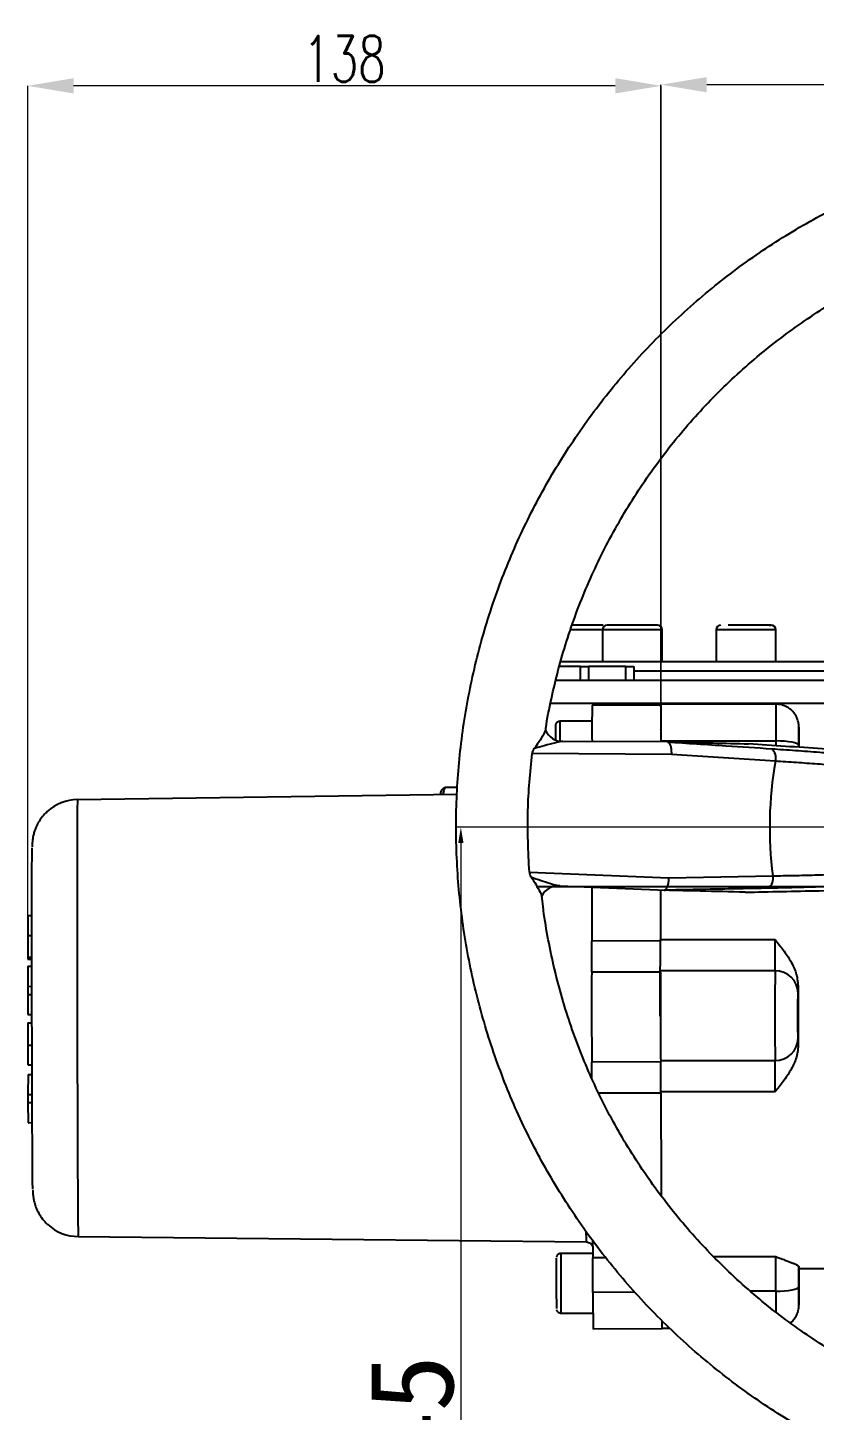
# Model space of a CAD drawing. Header units: millimetres. Extents: x 2384 to 4064, y 886 to 2074.
# Drawn here: x 2685.7 to 2857.1, y 1116.7 to 1418.1 of the extents above; entities that cross this region are included whole.
import ezdxf

# ---------------------------------------------------------------- set-up
doc = ezdxf.new("R2010")
doc.units = ezdxf.units.MM
doc.layers.add('标注', color=3, linetype='Continuous', lineweight=13)
doc.styles.add('SLDTEXTSTYLE1', font='txt.shx', dxfattribs={"width": 0.7, "bigfont": 'gbcbig.shx'})
doc.styles.get("Standard").update_dxf_attribs({"font": 'arial.ttf'})
doc.dimstyles.new('AM_ISO', dxfattribs={"dimtxt": 3.5, "dimasz": 3.5, "dimexe": 1, "dimexo": 1, "dimgap": 1.5, "dimtad": 1, "dimdsep": 46, "dimtxsty": 'Standard', "dimcen": 0, "dimclrd": 256, "dimclre": 256, "dimclrt": 2, "dimadec": 0, "dimazin": 2, "dimtp": 0.1, "dimtm": 0.1, "dimtfac": 0.71, "dimtdec": 3, "dimtmove": 0, "dimatfit": 3, "dimfxl": 0, "dimlwd": -1, "dimlwe": -1, "dimarcsym": 0})
doc.dimstyles.new('SLDDIMSTYLE12$0', dxfattribs={"dimtxt": 12, "dimasz": 10, "dimexe": 0, "dimexo": 0.0625, "dimgap": 0.875, "dimtad": 1, "dimdec": 1, "dimlfac": 1.8, "dimrnd": 1e-09, "dimzin": 12, "dimdsep": 46, "dimtxsty": 'SLDTEXTSTYLE1', "dimcen": 0.09, "dimdle": 8.16, "dimclrd": 3, "dimclre": 3, "dimadec": 0, "dimazin": 3, "dimtfac": 1, "dimtdec": 1, "dimtofl": 0, "dimtmove": 0, "dimatfit": 3, "dimfxl": 0, "dimfrac": 2, "dimtolj": 1, "dimlwd": 5, "dimlwe": 5, "dimarcsym": 0})

# ---------------------------------------------------------------- blocks, each defined once
blk = doc.blocks.new('*D74')
at = {"layer": 'Defpoints', "color": 0, "transparency": 16777216}
for p in [(2823.65, 1405.67), (2823.65, 1269.96), (2929.67, 1245.25)]:
    blk.add_point(p, dxfattribs=at)
at = {"layer": '标注', "color": 3, "linetype": 'Continuous', "lineweight": 5, "transparency": 16777216}
for p, q in [((2823.65, 1270.03), (2823.65, 1405.67)), ((2919.67, 1405.67), (2833.65, 1405.67))]:
    blk.add_line(p, q, dxfattribs=at)
at = {"layer": '标注', "color": 3, "lineweight": 5, "transparency": 16777216}
blk.add_line((2929.67, 1245.32), (2929.67, 1405.67), dxfattribs=at)
at = {"layer": '标注', "color": 3, "transparency": 16777216}
for points in [[(2833.65, 1407.34), (2833.65, 1404.01), (2823.65, 1405.67)], [(2919.67, 1407.34), (2919.67, 1404.01), (2929.67, 1405.67)]]:
    blk.add_solid(points, dxfattribs=at)
at = {"layer": '标注', "color": 0, "transparency": 16777216, "insert": (2876.66, 1411.55), "char_height": 10, "attachment_point": 5, "style": 'SLDTEXTSTYLE1'}
blk.add_mtext('\\A1;106', dxfattribs=at)
blk = doc.blocks.new('*D75')
at = {"layer": 'Defpoints', "color": 0, "transparency": 16777216}
for p in [(2685.72, 1405.43), (2823.7, 1270.62), (2685.72, 1224.6)]:
    blk.add_point(p, dxfattribs=at)
at = {"layer": '标注', "color": 3, "linetype": 'Continuous', "lineweight": 5, "transparency": 16777216}
for p, q in [((2685.72, 1224.67), (2685.72, 1405.43)), ((2813.7, 1405.43), (2695.72, 1405.43))]:
    blk.add_line(p, q, dxfattribs=at)
at = {"layer": '标注', "color": 3, "lineweight": 5, "transparency": 16777216}
blk.add_line((2823.7, 1270.68), (2823.7, 1405.43), dxfattribs=at)
at = {"layer": '标注', "color": 3, "transparency": 16777216}
for points in [[(2695.72, 1407.1), (2695.72, 1403.76), (2685.72, 1405.43)], [(2813.7, 1407.1), (2813.7, 1403.76), (2823.7, 1405.43)]]:
    blk.add_solid(points, dxfattribs=at)
at = {"layer": '标注', "color": 0, "transparency": 16777216, "insert": (2754.71, 1411.3), "char_height": 10, "attachment_point": 5, "style": 'SLDTEXTSTYLE1'}
blk.add_mtext('\\A1;138', dxfattribs=at)
blk = doc.blocks.new('*D56')
at = {"layer": 'Defpoints', "color": 0, "transparency": 16777216}
for p in [(2929.52, 1243.84), (2780.07, 1001.46), (2927.76, 1001.46)]:
    blk.add_point(p, dxfattribs=at)
at = {"layer": '标注', "linetype": 'ByBlock', "transparency": 16777216}
for p, q in [((2928.52, 1243.84), (2779.07, 1243.84)), ((2780.07, 1240.34), (2780.07, 1004.96)), ((2926.76, 1001.46), (2779.07, 1001.46))]:
    blk.add_line(p, q, dxfattribs=at)
at = {"layer": '标注', "transparency": 16777216}
for points in [[(2779.49, 1240.34), (2780.66, 1240.34), (2780.07, 1243.84)], [(2779.49, 1004.96), (2780.66, 1004.96), (2780.07, 1001.46)]]:
    blk.add_solid(points, dxfattribs=at)
at = {"layer": '标注', "color": 2, "transparency": 16777216, "insert": (2769.43, 1110.17), "char_height": 8, "attachment_point": 5, "rotation": 90}
blk.add_mtext('\\A1;{\\fSimSun|b0|i0|c134|p2;\\H2.28571x;245}', dxfattribs=at)

msp = doc.modelspace()

# ---------------------------------------------------------------- linework, layer by layer
at = {"color": 7, "linetype": 'Continuous', "lineweight": 25}
for p, q in [((2810.911, 1286.852), (2803.937, 1286.852)), ((2810.911, 1286.852), (2810.911, 1279.852)), ((2823.911, 1286.852), (2810.911, 1286.852)), ((2823.911, 1279.852), (2823.911, 1286.852)), ((2835.659, 1286.852), (2835.659, 1279.852)), ((2848.659, 1286.852), (2835.659, 1286.852)), ((2848.659, 1279.852), (2848.659, 1286.852)), ((2806.138, 1278.852), (2801.497, 1278.852)), ((2870.284, 1279.852), (2801.772, 1279.852)), ((2806.138, 1275.852), (2806.138, 1278.852)), ((2806.138, 1278.852), (2807.877, 1278.852)), ((2807.877, 1278.852), (2807.877, 1275.852)), ((2807.947, 1278.852), (2807.877, 1278.852)), ((2807.947, 1275.852), (2807.947, 1278.852)), ((2815.995, 1278.852), (2807.947, 1278.852)), ((2815.995, 1275.852), (2815.995, 1278.852)), ((2815.995, 1278.852), (2817.734, 1278.852)), ((2817.734, 1278.852), (2817.734, 1275.852)), ((2866.513, 1277.852), (2817.734, 1277.852)), ((2799.586, 1270.852), (2873.294, 1270.852)), ((2823.656, 1270.439), (2808.656, 1270.413)), ((2848.702, 1270.622), (2823.702, 1270.622)), ((2808.638, 1266.913), (2801.662, 1266.901)), ((2823.674, 1264.439), (2823.658, 1264.439)), ((2825.222, 1262.419), (2802.237, 1262.522)), ((2823.671, 1262.628), (2848.671, 1262.628)), ((2848.671, 1262.628), (2848.67, 1261.529)), ((2853.686, 1261.241), (2853.687, 1261.625)), ((2853.717, 1261.607), (2853.718, 1261.239)), ((2825.987, 1259.695), (2795.577, 1259.865)), ((2848.582, 1258.189), (2825.987, 1259.695)), ((2696.569, 1249.85), (2779.241, 1251.003)), ((2775.945, 1251.972), (2775.659, 1251.477)), ((2775.659, 1251.477), (2775.659, 1250.953)), ((2775.948, 1251.977), (2775.945, 1251.972)), ((2779.288, 1252.484), (2776.59, 1252.484)), ((2794.99, 1234.037), (2825.375, 1232.777)), ((2825.375, 1232.777), (2848.015, 1233.219)), ((2868.528, 1230.852), (2796.688, 1230.852)), ((2801.532, 1231.059), (2824.789, 1230.069)), ((2685.718, 1224.605), (2686.64, 1224.606)), ((2685.718, 1224.605), (2685.726, 1220.219)), ((2685.726, 1220.219), (2686.638, 1220.22)), ((2823.579, 1219.024), (2808.579, 1218.998)), ((2823.537, 1219.307), (2848.537, 1219.307)), ((2685.743, 1215.482), (2686.64, 1215.483)), ((2685.763, 1215.482), (2685.766, 1215.044)), ((2685.766, 1215.044), (2686.64, 1215.046)), ((2685.769, 1213.517), (2685.744, 1209.131)), ((2685.769, 1213.517), (2686.641, 1213.519)), ((2823.567, 1212.239), (2808.567, 1212.213)), ((2848.513, 1212.536), (2823.513, 1212.536)), ((2685.744, 1209.131), (2686.645, 1209.133)), ((2685.744, 1209.131), (2685.747, 1207.377)), ((2853.53, 1209.258), (2853.529, 1202.726)), ((2685.747, 1207.377), (2686.647, 1207.378)), ((2685.747, 1207.377), (2685.787, 1202.991)), ((2685.787, 1202.991), (2686.654, 1202.992)), ((2853.529, 1202.726), (2853.53, 1196.192)), ((2685.775, 1201.201), (2686.657, 1201.203)), ((2685.766, 1196.289), (2686.667, 1196.291)), ((2685.785, 1191.992), (2686.677, 1191.993)), ((2685.79, 1191.992), (2685.806, 1191.992)), ((2823.601, 1192.638), (2808.601, 1192.612)), ((2823.6, 1192.935), (2848.513, 1192.935)), ((2685.809, 1189.938), (2685.785, 1185.552)), ((2685.809, 1189.938), (2686.682, 1189.94)), ((2685.785, 1185.552), (2686.696, 1185.554)), ((2685.785, 1185.552), (2685.788, 1183.798)), ((2823.636, 1185.853), (2810.125, 1185.83)), ((2848.537, 1186.135), (2823.635, 1186.135)), ((2685.788, 1183.798), (2686.702, 1183.799)), ((2685.788, 1183.798), (2685.827, 1179.412)), ((2685.827, 1179.412), (2686.718, 1179.413)), ((2696.733, 1154.59), (2807.375, 1153.429)), ((2808.8, 1150.913), (2801.861, 1150.901)), ((2811.658, 1149.978), (2808.81, 1149.973)), ((2835.12, 1150.214), (2848.649, 1150.214)), ((2853.702, 1147.622), (2865.403, 1147.623)), ((2817.991, 1142.442), (2808.845, 1142.426)), ((2848.671, 1142.654), (2843.127, 1142.654)), ((2801.883, 1137.901), (2808.859, 1137.913)), ((2823.889, 1134.439), (2808.889, 1134.413)), ((2823.889, 1134.622), (2825.579, 1134.622))]:
    msp.add_line(p, q, dxfattribs=at)
at = {"color": 7, "linetype": 'Continuous', "lineweight": 25, "flags": 128}
for points in [[(2823.681, 1267.9), (2823.676, 1268.762), (2823.669, 1269.682), (2823.662, 1270.248), (2823.656, 1270.439), (2823.65, 1270.248), (2823.645, 1269.682), (2823.641, 1268.762), (2823.638, 1267.525), (2823.637, 1266.016), (2823.637, 1264.295), (2823.638, 1262.426)], [(2823.674, 1264.493), (2823.669, 1264.996), (2823.665, 1265.189)], [(2853.687, 1261.625), (2853.588, 1261.821), (2853.3, 1262.009), (2852.835, 1262.182), (2852.211, 1262.334), (2851.452, 1262.459), (2850.586, 1262.552), (2849.647, 1262.609), (2848.671, 1262.628)], [(2696.569, 1249.85), (2696.556, 1249.669), (2696.544, 1249.127), (2696.533, 1248.227), (2696.523, 1246.978), (2696.514, 1245.388), (2696.505, 1243.469), (2696.498, 1241.236), (2696.492, 1238.707), (2696.487, 1235.9), (2696.484, 1232.836), (2696.481, 1229.54), (2696.48, 1226.035), (2696.481, 1222.349), (2696.482, 1218.511), (2696.485, 1214.548), (2696.489, 1210.491), (2696.495, 1206.371), (2696.501, 1202.22), (2696.509, 1198.069), (2696.518, 1193.949), (2696.528, 1189.893), (2696.538, 1185.93), (2696.55, 1182.091), (2696.562, 1178.405), (2696.575, 1174.901), (2696.589, 1171.604), (2696.603, 1168.541), (2696.618, 1165.733), (2696.632, 1163.204), (2696.647, 1160.971), (2696.662, 1159.053), (2696.677, 1157.463), (2696.691, 1156.213), (2696.706, 1155.314), (2696.72, 1154.772), (2696.733, 1154.59)], [(2686.821, 1164.943), (2686.814, 1165.296), (2686.801, 1166.193), (2686.788, 1167.437), (2686.775, 1169.016), (2686.761, 1170.914), (2686.748, 1173.114), (2686.735, 1175.594), (2686.723, 1178.331), (2686.711, 1181.297), (2686.699, 1184.464), (2686.689, 1187.803), (2686.679, 1191.28), (2686.67, 1194.862), (2686.662, 1198.515), (2686.655, 1202.203), (2686.649, 1205.892), (2686.645, 1209.545), (2686.641, 1213.127), (2686.639, 1216.604), (2686.638, 1219.942), (2686.639, 1223.11), (2686.641, 1226.076), (2686.644, 1228.812), (2686.648, 1231.292), (2686.654, 1233.492), (2686.66, 1235.391), (2686.668, 1236.97), (2686.677, 1238.214), (2686.687, 1239.111), (2686.69, 1239.329)], [(2808.576, 1230.851), (2808.576, 1227.126), (2808.577, 1223.128), (2808.579, 1218.998)], [(2823.575, 1230.208), (2823.575, 1227.152), (2823.577, 1223.154), (2823.579, 1219.024)], [(2823.636, 1185.853), (2823.648, 1181.723), (2823.66, 1177.726), (2823.674, 1173.885), (2823.688, 1170.227), (2823.702, 1166.774), (2823.717, 1163.548), (2823.717, 1163.484)], [(2848.671, 1142.654), (2849.647, 1142.673), (2850.585, 1142.729), (2851.451, 1142.82), (2852.211, 1142.942), (2852.835, 1143.091), (2853.3, 1143.262), (2853.587, 1143.446), (2853.686, 1143.638)], [(2823.889, 1134.439), (2823.894, 1134.585), (2823.895, 1134.622)]]:
    msp.add_lwpolyline(points, dxfattribs=at)
at = {"color": 7, "linetype": 'Continuous', "lineweight": 25}
for centre, radius, start, end in [((2811.911, 1286.852), 1, 90, 180), ((2822.911, 1286.852), 1, 0, 90), ((2836.659, 1286.852), 1, 90, 180), ((2847.659, 1286.852), 1, 0, 90), ((3490.382, 1264.956), 681.748, 179.541407, 180.21484), ((3344.135, 1264.715), 495.468, 179.31687, 180.24137), ((3143.966, 1263.795), 342.319, 179.48022, 180.20538), ((2802.284, 1266.674), 4.155, 204.77841, 270.46524), ((3039.3, 1263.627), 238.648, 179.45574, 180.18586), ((3000.139, 1263.252), 176.485, 179.37109, 180.2593), ((2845.961, 1258.913), 2.72, 344.5637, 47.64383), ((2930.705, 1243.832), 83.368, 170.08306, 187.31384), ((2696.709, 1239.851), 10, 90.79852, 132.25473), ((2845.342, 1232.616), 2.74, 309.96674, 12.71412), ((2801.38, 1226.909), 4.154, 86.93105, 152.63732), ((2002.722, 1217.04), 805.86, 359.656869, 0.13928), ((2049.046, 1218.729), 799.491, 359.556166, 0.041404), ((4405.637, 1205.158), 1597.086, 179.746893, 180.450094), ((4420.637, 1205.184), 1597.086, 179.746893, 180.450094), ((4443.918, 1202.73), 1595.435, 179.647867, 180.351794), ((2848.561, 1207.581), 4.955, 0.61381, 90.55402), ((2848.563, 1197.888), 4.954, 269.42507, 359.36347), ((2359.531, 1187.744), 449.096, 0.16305, 0.62114), ((2017.761, 1185.041), 805.876, 0.057709, 0.540114), ((2037.931, 1186.705), 810.606, 359.959742, 0.440332), ((2696.838, 1164.59), 10, 227.81934, 269.39847), ((2856.174, 1155.625), 48.848, 179.99723, 182.57737), ((3866.222, 1161.639), 1057.476, 180.43092, 180.632087), ((3505.507, 1145.606), 704.657, 179.650904, 180.545322), ((3557.942, 1145.697), 756.099, 179.605647, 180.590773), ((1667.429, 1141.011), 1141.417, 0.071036, 0.449897), ((1702.193, 1143.198), 1146.478, 359.972786, 0.35061), ((3395.8, 1141.686), 586.955, 179.927763, 180.709962), ((5058.395, 1143.782), 2209.725, 180.029241, 180.147541), ((2901.951, 1136.252), 78.083, 180.01402, 181.33075)]:
    msp.add_arc(centre, radius, start, end, dxfattribs=at)
for points, knots in [([(3082.217, 1240.42), (3082.236, 1241.671), (3082.29, 1245.228), (3082.133, 1251.093), (3081.649, 1257.998), (3080.846, 1264.874), (3079.731, 1271.706), (3078.305, 1278.48), (3076.571, 1285.182), (3074.534, 1291.798), (3072.197, 1298.314), (3069.564, 1304.717), (3066.643, 1310.993), (3063.438, 1317.129), (3059.956, 1323.112), (3056.205, 1328.93), (3052.192, 1334.571), (3047.926, 1340.023), (3043.416, 1345.275), (3038.671, 1350.315), (3033.701, 1355.133), (3028.516, 1359.72), (3023.127, 1364.065), (3017.545, 1368.16), (3011.783, 1371.996), (3005.851, 1375.565), (2999.763, 1378.86), (2993.53, 1381.873), (2987.167, 1384.599), (2980.686, 1387.031), (2974.1, 1389.165), (2967.425, 1390.997), (2960.672, 1392.522), (2953.857, 1393.737), (2946.994, 1394.64), (2940.096, 1395.228), (2933.179, 1395.502), (2926.256, 1395.459), (2919.343, 1395.101), (2912.453, 1394.427), (2905.602, 1393.44), (2898.802, 1392.141), (2892.069, 1390.533), (2885.416, 1388.62), (2878.857, 1386.405), (2872.407, 1383.893), (2866.077, 1381.089), (2859.882, 1378), (2853.835, 1374.63), (2847.947, 1370.989), (2842.232, 1367.082), (2836.702, 1362.919), (2831.366, 1358.508), (2826.238, 1353.858), (2821.328, 1348.979), (2816.645, 1343.88), (2812.199, 1338.574), (2808.001, 1333.07), (2804.058, 1327.38), (2800.378, 1321.516), (2796.97, 1315.49), (2793.841, 1309.316), (2790.997, 1303.004), (2788.443, 1296.57), (2786.186, 1290.025), (2784.23, 1283.385), (2782.579, 1276.662), (2781.236, 1269.871), (2780.205, 1263.026), (2779.487, 1256.14), (2779.085, 1249.23), (2778.998, 1242.308), (2779.227, 1235.389), (2779.771, 1228.488), (2780.63, 1221.618), (2781.801, 1214.796), (2783.283, 1208.034), (2785.071, 1201.346), (2787.163, 1194.747), (2789.554, 1188.25), (2792.238, 1181.87), (2795.211, 1175.618), (2798.467, 1169.509), (2801.998, 1163.554), (2805.796, 1157.767), (2809.855, 1152.159), (2814.166, 1146.743), (2818.719, 1141.528), (2823.505, 1136.527), (2828.515, 1131.749), (2833.738, 1127.206), (2839.162, 1122.905), (2844.777, 1118.856), (2850.571, 1115.067), (2856.532, 1111.547), (2862.647, 1108.303), (2868.904, 1105.341), (2875.289, 1102.668), (2881.79, 1100.289), (2888.393, 1098.209), (2895.084, 1096.432), (2901.848, 1094.963), (2908.673, 1093.804), (2915.544, 1092.957), (2922.446, 1092.425), (2929.365, 1092.209), (2936.287, 1092.308), (2943.197, 1092.723), (2950.081, 1093.453), (2956.925, 1094.497), (2963.713, 1095.852), (2970.433, 1097.515), (2977.07, 1099.483), (2983.61, 1101.751), (2990.04, 1104.316), (2996.346, 1107.172), (3002.516, 1110.312), (3008.535, 1113.731), (3014.392, 1117.421), (3020.075, 1121.374), (3025.571, 1125.583), (3030.87, 1130.038), (3035.96, 1134.73), (3040.83, 1139.649), (3045.471, 1144.786), (3049.873, 1150.129), (3054.026, 1155.667), (3057.922, 1161.389), (3061.553, 1167.283), (3064.912, 1173.336), (3067.99, 1179.537), (3070.783, 1185.871), (3073.283, 1192.326), (3075.486, 1198.889), (3077.388, 1205.545), (3078.984, 1212.282), (3080.27, 1219.083), (3081.245, 1225.937), (3081.894, 1232.707), (3082.145, 1237.542), (3082.208, 1240.073), (3082.217, 1240.42)], [0, 0, 0, 0, 0.00394, 0.0112049, 0.0184702, 0.0257355, 0.0330008, 0.0402662, 0.0475315, 0.0547968, 0.0620622, 0.0693275, 0.0765928, 0.0838581, 0.0911235, 0.0983888, 0.1056541, 0.1129194, 0.1201848, 0.1274501, 0.1347154, 0.1419807, 0.1492461, 0.1565114, 0.1637767, 0.171042, 0.1783074, 0.1855727, 0.192838, 0.2001033, 0.2073687, 0.214634, 0.2218993, 0.2291646, 0.2364299, 0.2436953, 0.2509606, 0.2582259, 0.2654913, 0.2727566, 0.2800219, 0.2872872, 0.2945526, 0.3018179, 0.3090832, 0.3163485, 0.3236139, 0.3308792, 0.3381445, 0.3454098, 0.3526752, 0.3599405, 0.3672058, 0.3744712, 0.3817365, 0.3890018, 0.3962671, 0.4035325, 0.4107978, 0.4180631, 0.4253284, 0.4325938, 0.4398591, 0.4471244, 0.4543898, 0.4616551, 0.4689204, 0.4761857, 0.4834511, 0.4907164, 0.4979817, 0.5052471, 0.5125124, 0.5197777, 0.527043, 0.5343084, 0.5415737, 0.548839, 0.5561043, 0.5633697, 0.570635, 0.5779003, 0.5851657, 0.592431, 0.5996963, 0.6069616, 0.614227, 0.6214923, 0.6287576, 0.6360229, 0.6432883, 0.6505536, 0.6578189, 0.6650842, 0.6723496, 0.6796149, 0.6868802, 0.6941455, 0.7014109, 0.7086762, 0.7159415, 0.7232068, 0.7304721, 0.7377375, 0.7450028, 0.7522681, 0.7595334, 0.7667988, 0.7740641, 0.7813294, 0.7885948, 0.7958601, 0.8031254, 0.8103907, 0.8176561, 0.8249214, 0.8321867, 0.839452, 0.8467174, 0.8539827, 0.861248, 0.8685133, 0.8757787, 0.883044, 0.8903093, 0.8975747, 0.90484, 0.9121053, 0.9193706, 0.926636, 0.9339013, 0.9411666, 0.948432, 0.9556973, 0.9629626, 0.9702279, 0.9774933, 0.9847586, 0.9920239, 0.9989071, 1, 1, 1, 1]), ([(2798.522, 1264.932), (2798.542, 1265.081), (2798.856, 1267.377), (2799.754, 1271.776), (2801.238, 1278.106), (2803.061, 1284.35), (2805.176, 1290.5), (2807.59, 1296.539), (2810.294, 1302.454), (2813.282, 1308.231), (2816.547, 1313.856), (2820.082, 1319.316), (2823.877, 1324.597), (2827.925, 1329.688), (2832.215, 1334.576), (2836.737, 1339.251), (2841.481, 1343.7), (2846.436, 1347.913), (2851.589, 1351.881), (2856.929, 1355.593), (2862.443, 1359.042), (2868.118, 1362.219), (2873.941, 1365.117), (2879.897, 1367.728), (2885.973, 1370.047), (2892.155, 1372.068), (2898.428, 1373.787), (2904.777, 1375.199), (2911.186, 1376.3), (2917.642, 1377.089), (2924.129, 1377.564), (2930.631, 1377.723), (2937.132, 1377.566), (2943.619, 1377.093), (2950.075, 1376.306), (2956.485, 1375.206), (2962.834, 1373.795), (2969.108, 1372.082), (2975.285, 1370.05), (2980.285, 1368.189), (2983.175, 1366.9), (2984.086, 1366.494)], [0, 0, 0, 0, 0.0018477, 0.0284935, 0.0551393, 0.0817852, 0.108431, 0.1350768, 0.1617227, 0.1883685, 0.2150143, 0.2416602, 0.268306, 0.2949518, 0.3215976, 0.3482435, 0.3748893, 0.4015351, 0.428181, 0.4548268, 0.4814726, 0.5081185, 0.5347643, 0.5614101, 0.588056, 0.6147018, 0.6413476, 0.6679935, 0.6946393, 0.7212852, 0.747931, 0.7745768, 0.8012227, 0.8278685, 0.8545144, 0.8811602, 0.9078061, 0.9344519, 0.9610978, 0.9877436, 1, 1, 1, 1]), ([(2811.048, 1287.852), (2810.279, 1287.852), (2809.299, 1287.852), (2807.165, 1287.852), (2806.06, 1287.852), (2804.785, 1287.852), (2804.527, 1287.852), (2804.28, 1287.852)], [0, 0, 0, 0, 0.25, 0.25, 0.5, 0.5, 0.56696632, 0.56696632, 0.56696632, 0.56696632]), ([(2822.911, 1287.852), (2822.911, 1287.852), (2822.331, 1287.852), (2820.268, 1287.852), (2818.869, 1287.852), (2815.952, 1287.852), (2814.553, 1287.852), (2812.49, 1287.852), (2811.911, 1287.852), (2811.911, 1287.852)], [0, 0, 0, 0, 0.25, 0.25, 0.5, 0.5, 0.75, 0.75, 1, 1, 1, 1]), ([(2847.216, 1287.852), (2847.339, 1287.852), (2847.593, 1287.852), (2847.696, 1287.852), (2847.582, 1287.852), (2847.145, 1287.852), (2846.142, 1287.852), (2844.662, 1287.852), (2843.287, 1287.852), (2842.159, 1287.852), (2841.034, 1287.852), (2839.644, 1287.852), (2838.811, 1287.852), (2838.27, 1287.852)], [0, 0, 0, 0, 0.0714521, 0.1463666, 0.2212811, 0.2946388, 0.4309111, 0.5671833, 0.640541, 0.7154555, 0.79037, 0.8637278, 1, 1, 1, 1]), ([(2847.216, 1287.852), (2847.342, 1287.852), (2847.601, 1287.852), (2847.64, 1287.852), (2847.659, 1287.852)], [0, 0, 0, 0, 0.4881723, 1, 1, 1, 1]), ([(2800.727, 1275.852), (2802.543, 1275.852), (2807.288, 1275.852), (2815.24, 1275.852), (2824.642, 1275.852), (2834.27, 1275.852), (2843.938, 1275.852), (2853.464, 1275.852), (2862.727, 1275.852), (2870.298, 1275.852), (2874.605, 1275.852), (2876.068, 1275.852)], [0.1395811, 0.1395811, 0.1395811, 0.1395811, 0.20824777, 0.31473781, 0.42192663, 0.52911545, 0.6356055, 0.74072494, 0.84385327, 0.94698159, 1, 1, 1, 1]), ([(2853.717, 1261.666), (2853.717, 1261.749), (2853.717, 1261.998), (2853.717, 1262.49), (2853.716, 1263.13), (2853.714, 1263.793), (2853.713, 1264.369), (2853.711, 1264.842), (2853.709, 1265.199), (2853.707, 1265.446), (2853.704, 1265.615), (2853.703, 1265.714), (2853.697, 1265.863), (2853.688, 1266.006), (2853.672, 1266.18), (2853.628, 1266.519), (2853.486, 1267.159), (2853.111, 1268.076), (2852.407, 1269.057), (2851.436, 1269.876), (2850.291, 1270.404), (2849.343, 1270.644), (2848.81, 1270.6), (2848.695, 1270.591)], [0, 0, 0, 0, 0.0175493, 0.0528076, 0.109718, 0.1654148, 0.2216424, 0.2759631, 0.3270339, 0.3734749, 0.4140768, 0.4489289, 0.46429, 0.4741076, 0.484813, 0.5033373, 0.546741, 0.6228746, 0.7106244, 0.7989533, 0.8873068, 0.9756623, 1, 1, 1, 1]), ([(2801.66, 1266.887), (2801.577, 1266.886), (2801.386, 1266.885), (2801.13, 1266.762), (2800.925, 1266.59), (2800.795, 1266.41), (2800.72, 1266.245), (2800.684, 1266.114), (2800.671, 1266.032), (2800.667, 1265.988), (2800.666, 1265.973), (2800.665, 1265.965)], [0, 0, 0, 0, 0.1569726, 0.35735, 0.5213956, 0.6601677, 0.7752942, 0.8642669, 0.9186317, 0.9555266, 1, 1, 1, 1]), ([(2798.512, 1264.933), (2798.498, 1264.904), (2798.463, 1264.826), (2798.021, 1263.932), (2797.201, 1262.572), (2796.378, 1261.41), (2796.061, 1260.963)], [0, 0, 0, 0, 0.11736166, 0.31035208, 0.73407588, 1, 1, 1, 1]), ([(2853.687, 1261.625), (2853.687, 1262.157), (2853.688, 1263.253), (2853.692, 1264.579), (2853.697, 1265.435), (2853.702, 1265.715), (2853.707, 1265.428), (2853.712, 1264.567), (2853.716, 1263.237), (2853.717, 1262.139), (2853.717, 1261.607)], [0, 0, 0, 0, 0.1212571, 0.25, 0.3787429, 0.5, 0.6212571, 0.75, 0.8787429, 1, 1, 1, 1]), ([(2796.048, 1260.945), (2795.951, 1260.801), (2795.78, 1260.546), (2795.624, 1260.159), (2795.589, 1259.936), (2795.577, 1259.865)], [0, 0, 0, 0, 0.4689434, 0.8283699, 1, 1, 1, 1]), ([(2802.318, 1262.52), (2802.112, 1262.505), (2801.664, 1262.473), (2800.293, 1262.142), (2798.414, 1261.631), (2796.781, 1261.167), (2796.053, 1260.96)], [0, 0, 0, 0, 0.1439199, 0.3134063, 0.6940338, 1, 1, 1, 1]), ([(2825.311, 1262.417), (2825.246, 1262.418), (2825.161, 1262.42), (2825.116, 1262.416), (2825.116, 1262.412), (2825.125, 1262.41), (2825.129, 1262.409)], [0, 0, 0, 0, 0.61962747, 0.82941185, 0.91750655, 1, 1, 1, 1]), ([(2825.987, 1259.695), (2825.988, 1259.729), (2825.993, 1259.828), (2826, 1260.158), (2825.971, 1260.778), (2825.84, 1261.432), (2825.657, 1261.893), (2825.442, 1262.253), (2825.252, 1262.348), (2825.129, 1262.409)], [0, 0, 0, 0, 0.0260683, 0.075332, 0.2510276, 0.500322, 0.6321635, 0.7609991, 1, 1, 1, 1]), ([(2825.129, 1262.409), (2829.359, 1262.131), (2836.913, 1261.635), (2844.469, 1261.141), (2847.793, 1260.923)], [0, 0, 0, 0, 0.56, 1, 1, 1, 1]), ([(2825.311, 1262.417), (2828.557, 1262.337), (2834.354, 1262.193), (2840.164, 1262.049), (2842.72, 1261.986)], [0, 0, 0, 0, 0.55999804, 1, 1, 1, 1]), ([(2870.209, 1260.124), (2866.401, 1260.381), (2857.233, 1260.999), (2848.074, 1261.622), (2842.72, 1261.986)], [0, 0, 0, 0, 0.4153517, 1, 1, 1, 1]), ([(2847.793, 1260.923), (2849.494, 1260.808), (2852.885, 1260.579), (2857.849, 1260.195), (2862.507, 1259.811), (2865.388, 1259.553), (2866.833, 1259.424)], [0, 0, 0, 0, 0.2800318, 0.5584059, 0.7786039, 1, 1, 1, 1]), ([(2794.99, 1234.037), (2794.776, 1238.515), (2794.365, 1247.139), (2795.184, 1255.733), (2795.577, 1259.865)], [0, 0, 0, 0, 0.5192474, 1, 1, 1, 1]), ([(2866.592, 1256.871), (2865.139, 1256.992), (2862.173, 1257.238), (2857.677, 1257.581), (2853.083, 1257.908), (2850.101, 1258.095), (2848.582, 1258.189)], [0, 0, 0, 0, 0.2354218, 0.4805713, 0.7354356, 1, 1, 1, 1]), ([(2775.974, 1251.955), (2776.005, 1252.018), (2776.09, 1252.198), (2776.394, 1252.371), (2776.59, 1252.484)], [0, 0, 0, 0, 0.35255137, 1, 1, 1, 1]), ([(2689.999, 1247.234), (2689.862, 1247.118), (2689.383, 1246.712), (2688.716, 1245.897), (2688.02, 1244.855), (2687.507, 1243.819), (2687.152, 1242.851), (2686.934, 1242.012), (2686.815, 1241.347), (2686.757, 1240.876), (2686.73, 1240.557), (2686.715, 1240.309), (2686.705, 1240.078), (2686.698, 1239.84), (2686.694, 1239.626), (2686.692, 1239.506)], [0, 0, 0, 0, 0.0423496, 0.1477582, 0.2464023, 0.337503, 0.4196613, 0.489936, 0.5440222, 0.5861435, 0.6243131, 0.6713738, 0.7413235, 0.8536977, 1, 1, 1, 1]), ([(2794.99, 1234.037), (2795.013, 1233.889), (2795.07, 1233.532), (2795.265, 1233.162), (2795.402, 1232.95), (2795.441, 1232.889)], [0, 0, 0, 0, 0.3341922, 0.8094529, 1, 1, 1, 1]), ([(2795.311, 1232.954), (2796.065, 1232.701), (2797.502, 1232.217), (2799.395, 1231.603), (2800.819, 1231.157), (2801.397, 1231.083), (2801.603, 1231.057)], [0, 0, 0, 0, 0.3160651, 0.6017127, 0.8581739, 1, 1, 1, 1]), ([(2795.423, 1232.917), (2795.753, 1232.4), (2796.502, 1231.229), (2797.221, 1229.881), (2797.587, 1229.081), (2797.685, 1228.828), (2797.689, 1228.82), (2797.691, 1228.818)], [0, 0, 0, 0, 0.297295, 0.6739268, 0.8381962, 0.9577746, 1, 1, 1, 1]), ([(2824.395, 1230.097), (2824.521, 1230.154), (2824.715, 1230.241), (2824.945, 1230.593), (2825.15, 1231.047), (2825.31, 1231.696), (2825.368, 1232.314), (2825.376, 1232.644), (2825.375, 1232.743), (2825.375, 1232.777)], [0, 0, 0, 0, 0.2389974, 0.3678339, 0.4996781, 0.7489725, 0.9246803, 0.9739406, 1, 1, 1, 1]), ([(2848.015, 1233.219), (2849.536, 1233.242), (2852.523, 1233.289), (2857.128, 1233.402), (2861.635, 1233.538), (2864.609, 1233.65), (2866.066, 1233.704)], [0, 0, 0, 0, 0.2645653, 0.51943, 0.7645791, 1, 1, 1, 1]), ([(2823.552, 1230.123), (2823.549, 1228.584), (2823.543, 1225.132), (2823.539, 1221.384), (2823.537, 1219.307)], [0, 0, 0, 0, 0.4455921, 1, 1, 1, 1]), ([(2824.395, 1230.097), (2824.39, 1230.096), (2824.382, 1230.094), (2824.381, 1230.09), (2824.426, 1230.083), (2824.512, 1230.081), (2824.576, 1230.079)], [0, 0, 0, 0, 0.0824935, 0.1705882, 0.3803725, 1, 1, 1, 1]), ([(2847.102, 1230.516), (2842.863, 1230.438), (2835.293, 1230.299), (2827.725, 1230.159), (2824.395, 1230.097)], [0, 0, 0, 0, 0.56, 1, 1, 1, 1]), ([(2841.986, 1229.648), (2838.732, 1229.729), (2832.923, 1229.872), (2827.126, 1230.016), (2824.576, 1230.079)], [0, 0, 0, 0, 0.5600022, 1, 1, 1, 1]), ([(2841.986, 1229.648), (2847.351, 1229.761), (2856.528, 1229.954), (2865.714, 1230.142), (2869.529, 1230.22)], [0, 0, 0, 0, 0.5846705, 1, 1, 1, 1]), ([(2866.19, 1231.134), (2864.347, 1231.054), (2860.676, 1230.896), (2855.642, 1230.725), (2851.102, 1230.596), (2848.439, 1230.543), (2847.102, 1230.516)], [0, 0, 0, 0, 0.2815396, 0.5608619, 0.7796518, 1, 1, 1, 1]), ([(2978.457, 1118.912), (2978.114, 1118.773), (2975.762, 1117.821), (2971.291, 1116.341), (2965.057, 1114.496), (2958.731, 1112.983), (2952.341, 1111.772), (2945.899, 1110.875), (2939.422, 1110.291), (2932.924, 1110.023), (2926.42, 1110.07), (2919.926, 1110.433), (2913.458, 1111.112), (2907.03, 1112.103), (2900.658, 1113.406), (2894.357, 1115.017), (2888.142, 1116.931), (2882.026, 1119.146), (2876.026, 1121.655), (2870.155, 1124.452), (2864.426, 1127.531), (2858.854, 1130.885), (2853.451, 1134.506), (2848.23, 1138.385), (2843.204, 1142.512), (2838.385, 1146.879), (2833.783, 1151.475), (2829.41, 1156.289), (2825.276, 1161.31), (2821.39, 1166.526), (2817.763, 1171.924), (2814.402, 1177.492), (2811.315, 1183.217), (2808.511, 1189.085), (2805.994, 1195.082), (2803.772, 1201.194), (2801.85, 1207.408), (2800.227, 1213.706), (2798.933, 1220.078), (2798.098, 1225.124), (2797.804, 1228.051), (2797.727, 1228.822)], [0, 0, 0, 0, 0.0045508, 0.0311973, 0.0578437, 0.0844902, 0.1111367, 0.1377831, 0.1644296, 0.1910761, 0.2177225, 0.244369, 0.2710155, 0.2976619, 0.3243084, 0.3509549, 0.3776013, 0.4042478, 0.4308943, 0.4575408, 0.4841872, 0.5108337, 0.5374802, 0.5641266, 0.5907731, 0.6174196, 0.6440661, 0.6707125, 0.697359, 0.7240055, 0.750652, 0.7772984, 0.8039449, 0.8305914, 0.8572378, 0.8838843, 0.9105308, 0.9371772, 0.9638237, 0.9904702, 1, 1, 1, 1]), ([(2685.726, 1220.219), (2685.727, 1219.7), (2685.729, 1218.663), (2685.732, 1217.394), (2685.735, 1216.458), (2685.737, 1215.879), (2685.74, 1215.531), (2685.742, 1215.498), (2685.743, 1215.482)], [0, 0, 0, 0, 0.2503765, 0.5004055, 0.6255352, 0.7503101, 0.8750239, 1, 1, 1, 1]), ([(2848.537, 1219.307), (2848.833, 1218.939), (2849.425, 1218.203), (2850.31, 1217.053), (2851.134, 1215.888), (2851.903, 1214.662), (2852.545, 1213.418), (2853.278, 1211.646), (2853.428, 1210.222), (2853.53, 1209.258)], [0, 0, 0, 0, 0.1252298, 0.2504492, 0.3832483, 0.500781, 0.6306398, 0.7499876, 1, 1, 1, 1]), ([(2823.488, 1202.603), (2823.488, 1202.652), (2823.487, 1203.821), (2823.489, 1206.19), (2823.495, 1209.184), (2823.503, 1211.526), (2823.51, 1212.199), (2823.513, 1212.536)], [0, 0, 0, 0, 0.0108188, 0.2581141, 0.5054094, 0.7527047, 1, 1, 1, 1]), ([(2853.504, 1202.741), (2853.504, 1203.295), (2853.504, 1204.438), (2853.507, 1205.963), (2853.511, 1207.138), (2853.514, 1207.472), (2853.516, 1207.634)], [0, 0, 0, 0, 0.2425142, 0.5, 0.7574858, 1, 1, 1, 1]), ([(2853.516, 1197.833), (2853.514, 1197.997), (2853.511, 1198.334), (2853.507, 1199.515), (2853.504, 1201.043), (2853.504, 1202.186), (2853.504, 1202.741)], [0, 0, 0, 0, 0.2425142, 0.5, 0.7574858, 1, 1, 1, 1]), ([(2685.775, 1201.201), (2685.774, 1201.181), (2685.77, 1201.141), (2685.766, 1200.703), (2685.764, 1199.708), (2685.764, 1198.13), (2685.766, 1196.904), (2685.766, 1196.289)], [0, 0, 0, 0, 0.1872508, 0.3741637, 0.5604995, 0.7798604, 1, 1, 1, 1]), ([(2685.766, 1196.289), (2685.768, 1195.699), (2685.77, 1194.524), (2685.775, 1193.046), (2685.78, 1192.123), (2685.784, 1192.036), (2685.785, 1191.992)], [0, 0, 0, 0, 0.2808609, 0.5601449, 0.7799227, 1, 1, 1, 1]), ([(2853.53, 1196.192), (2853.505, 1195.726), (2853.454, 1194.759), (2853.083, 1193.378), (2852.55, 1192.029), (2851.901, 1190.785), (2851.134, 1189.557), (2850.31, 1188.392), (2849.424, 1187.241), (2848.833, 1186.504), (2848.537, 1186.135)], [0, 0, 0, 0, 0.12094049, 0.25060848, 0.36985279, 0.49961754, 0.61704719, 0.74975088, 0.87490074, 1, 1, 1, 1]), ([(2686.825, 1164.733), (2686.827, 1164.617), (2686.831, 1164.426), (2686.842, 1164.159), (2686.861, 1163.831), (2686.911, 1163.335), (2687.006, 1162.713), (2687.192, 1161.894), (2687.544, 1160.827), (2688.12, 1159.61), (2688.955, 1158.4), (2689.637, 1157.582), (2690.078, 1157.234), (2690.133, 1157.19)], [0, 0, 0, 0, 0.1593887, 0.2649235, 0.3428064, 0.3912257, 0.4460762, 0.516511, 0.608694, 0.7323916, 0.8572347, 0.9822754, 1, 1, 1, 1]), ([(2807.358, 1153.429), (2807.547, 1153.408), (2807.884, 1153.372), (2808.285, 1153.131), (2808.547, 1152.865), (2808.703, 1152.611), (2808.779, 1152.42), (2808.798, 1152.349), (2808.805, 1152.321)], [0, 0, 0, 0, 0.2677957, 0.4788404, 0.6556612, 0.8052158, 0.9239623, 1, 1, 1, 1]), ([(2801.859, 1150.886), (2801.783, 1150.887), (2801.599, 1150.889), (2801.346, 1150.772), (2801.135, 1150.602), (2801.001, 1150.421), (2800.922, 1150.256), (2800.897, 1150.156), (2800.886, 1150.113)], [0, 0, 0, 0, 0.1661863, 0.4041982, 0.5983506, 0.7625575, 0.8991004, 1, 1, 1, 1]), ([(2848.649, 1150.214), (2848.947, 1150.099), (2849.542, 1149.87), (2850.432, 1149.545), (2851.26, 1149.242), (2852.034, 1148.951), (2852.681, 1148.688), (2853.421, 1148.351), (2853.576, 1148.156), (2853.681, 1148.024)], [0, 0, 0, 0, 0.1252298, 0.2504492, 0.3832483, 0.500781, 0.6306398, 0.7499876, 1, 1, 1, 1]), ([(2853.681, 1148.024), (2853.688, 1147.763), (2853.695, 1147.497), (2853.702, 1147.626), (2853.702, 1147.629)], [0, 0, 0, 0, 0.9844806, 1, 1, 1, 1]), ([(2853.722, 1147.622), (2853.721, 1147.048), (2853.719, 1145.774), (2853.718, 1144.383), (2853.717, 1143.62)], [0, 0, 0, 0, 0.4513166, 1, 1, 1, 1]), ([(2851.863, 1135.751), (2851.868, 1135.755), (2852.228, 1135.981), (2852.77, 1136.663), (2853.359, 1137.678), (2853.605, 1138.554), (2853.677, 1139.092), (2853.695, 1139.338), (2853.703, 1139.535), (2853.704, 1139.634), (2853.707, 1139.859), (2853.709, 1140.228), (2853.712, 1140.804), (2853.714, 1141.511), (2853.716, 1142.221), (2853.717, 1142.916), (2853.717, 1143.426), (2853.717, 1143.735), (2853.717, 1143.795)], [0, 0, 0, 0, 0.00163734, 0.11570072, 0.22977388, 0.32090005, 0.36146512, 0.37687983, 0.39473073, 0.44836211, 0.51067497, 0.59362264, 0.68732112, 0.77779215, 0.85500173, 0.91566326, 0.98361154, 1, 1, 1, 1]), ([(2853.693, 1140.584), (2853.692, 1140.639), (2853.69, 1140.968), (2853.688, 1142.033), (2853.687, 1143.114), (2853.686, 1143.638)], [0, 0, 0, 0, 0.09445247, 0.5607838, 1, 1, 1, 1]), ([(2853.717, 1143.62), (2853.717, 1143.088), (2853.716, 1141.992), (2853.712, 1140.666), (2853.707, 1139.808), (2853.702, 1139.539), (2853.697, 1139.766), (2853.694, 1140.327), (2853.693, 1140.584)], [0, 0, 0, 0, 0.1674998, 0.3453401, 0.5231805, 0.6906803, 0.8581801, 1, 1, 1, 1]), ([(2800.925, 1138.623), (2800.93, 1138.601), (2800.958, 1138.489), (2801.045, 1138.336), (2801.143, 1138.229), (2801.175, 1138.193)], [0, 0, 0, 0, 0.1369638, 0.7134701, 1, 1, 1, 1]), ([(2801.175, 1138.193), (2801.257, 1138.127), (2801.431, 1137.986), (2801.692, 1137.894), (2801.847, 1137.911), (2801.885, 1137.915)], [0, 0, 0, 0, 0.4040847, 0.8568612, 1, 1, 1, 1])]:
    msp.add_open_spline(points, degree=3, knots=knots, dxfattribs=at)
for points in [[(2776.59, 1252.484), (2776.403, 1251.979), (2776.243, 1251.471), (2776.123, 1250.959)], [(2823.513, 1212.536), (2823.516, 1212.777), (2823.521, 1213.261), (2823.528, 1214.813), (2823.534, 1216.831), (2823.536, 1218.481), (2823.537, 1219.307)], [(2853.516, 1207.634), (2853.519, 1207.818), (2853.523, 1208.188), (2853.528, 1208.901), (2853.53, 1209.258)], [(2853.53, 1196.192), (2853.528, 1196.552), (2853.523, 1197.27), (2853.519, 1197.645), (2853.516, 1197.833)], [(2853.686, 1143.638), (2853.686, 1144.401), (2853.684, 1145.927), (2853.682, 1147.325), (2853.681, 1148.024)]]:
    msp.add_open_spline(points, degree=3, dxfattribs=at)

# ---------------------------------------------------------------- dimensions: what is measured, and where the dimension line sits
at = {"layer": '标注'}
for base, p1, p2, text, picture, middle in [((2685.718, 1405.43), (2823.702, 1270.622), (2685.718, 1224.605), '138', '*D75', (2754.71, 1411.305)), ((2823.647, 1405.673), (2929.674, 1245.255), (2823.647, 1269.965), '106', '*D74', (2876.66, 1411.548))]:
    dim = msp.add_linear_dim(base=base, p1=p1, p2=p2, text=text, dimstyle='SLDDIMSTYLE12$0', override={"dimtxt": 10, "dimtdec": 3, "dimtzin": 0}, dxfattribs=at)
    dim.commit()
    dim.dimension.update_dxf_attribs({"geometry": picture, "text_midpoint": middle})
dim = msp.add_linear_dim(base=(2780.072, 1001.464), p1=(2929.515, 1243.835), p2=(2927.762, 1001.464), angle=90, text='{\\fSimSun|b0|i0|c134|p2;\\H2.28571x;245}', dimstyle='AM_ISO', override={"dimtxt": 8, "dimtp": 0, "dimtm": 0, "dimtfac": 1, "dimtolj": 1, "dimtzin": 0}, dxfattribs=at)
dim.commit()
dim.dimension.update_dxf_attribs({"geometry": '*D56', "text_midpoint": (2780.072, 1110.165), "dimtype": 160})

doc.saveas('drawing.dxf')
